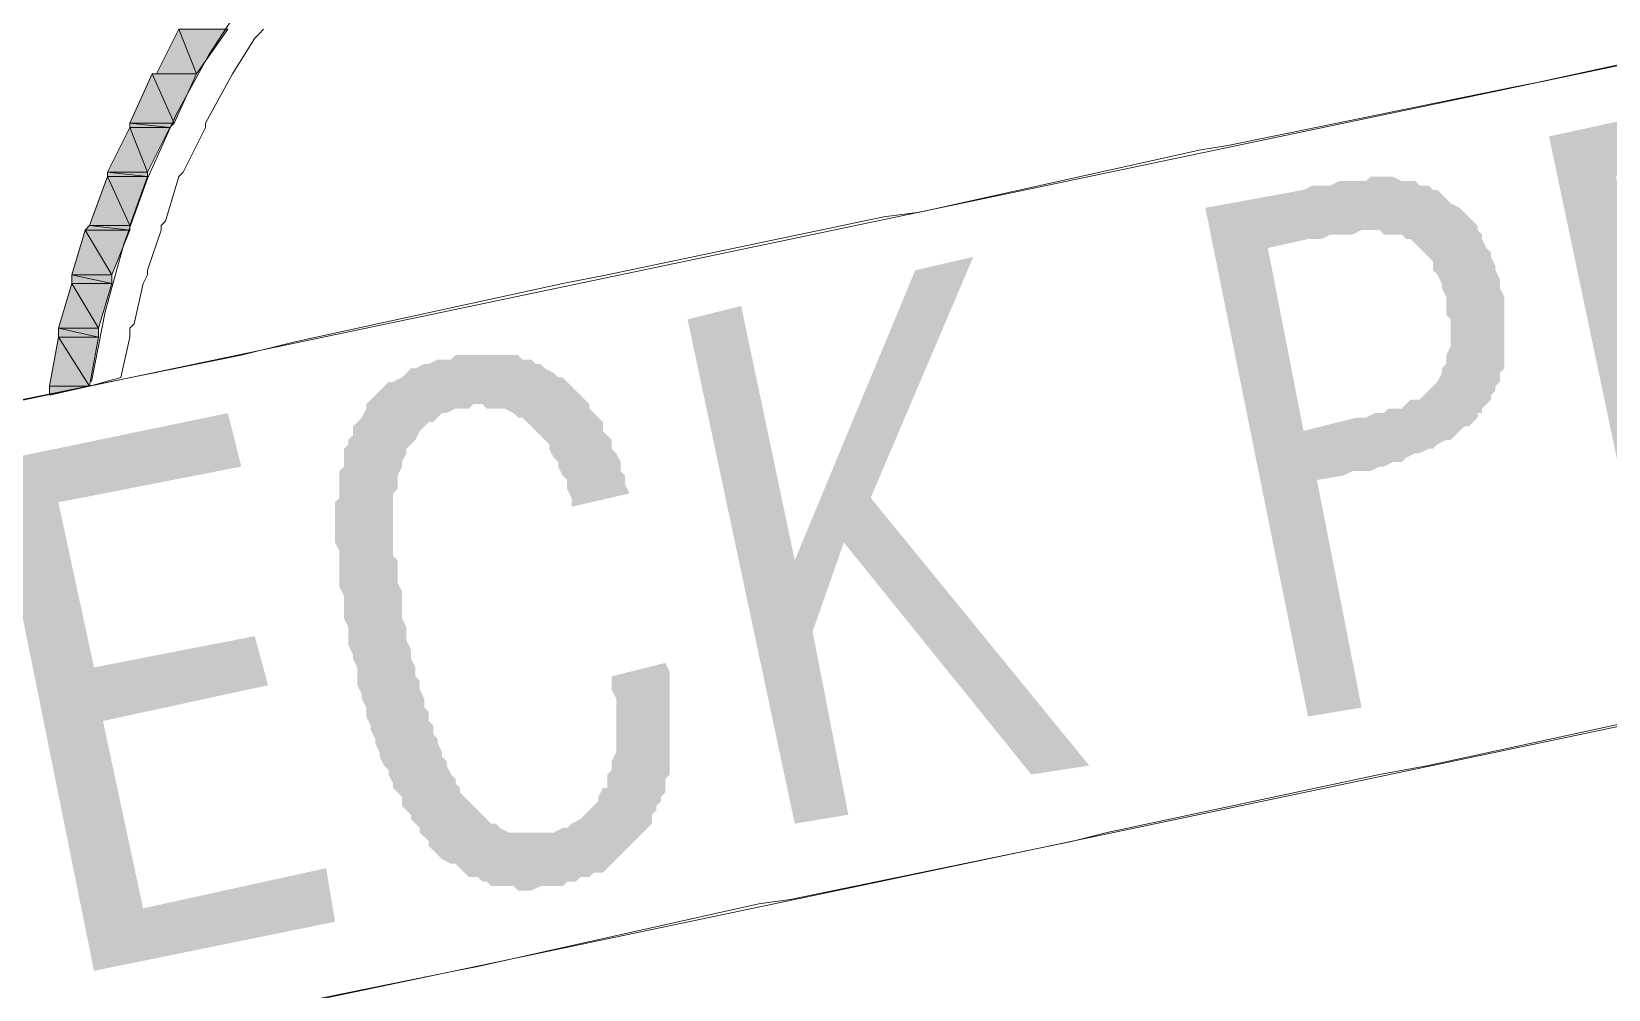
# Model space of a CAD drawing. Header units: millimetres. Extents: x 29 to 95071, y 20 to 67221.
# Drawn here: x 88989 to 90740, y 12623 to 13687 of the extents above; entities that cross this region are included whole.
import ezdxf

# ---------------------------------------------------------------- set-up
doc = ezdxf.new("R2010")
doc.units = ezdxf.units.MM

msp = doc.modelspace()

# ---------------------------------------------------------------- hatches: boundary and pattern name
h = msp.add_hatch(color=7)
h.paths.add_polyline_path([(89207.2, 13689.9), (89152.7, 13689.9), (89172.5, 13640.3)])
h.paths.add_polyline_path([(89152.7, 13689.9), (89172.5, 13640.3), (89127.9, 13640.3)])
h = msp.add_hatch(color=7)
h.paths.add_polyline_path([(89172.5, 13640.3), (89123, 13640.3), (89147.7, 13585.8)])
h.paths.add_polyline_path([(89123, 13640.3), (89147.7, 13585.8), (89098.2, 13585.8)])
h = msp.add_hatch(color=7)
h.paths.add_polyline_path([(89172.5, 13640.3), (89127.9, 13640.3)])
h.paths.add_polyline_path([(89127.9, 13640.3), (89172.5, 13640.3), (89123, 13640.3)])
h = msp.add_hatch(color=7)
h.paths.add_polyline_path([(90793.3, 13005.9), (90674.4, 13570.9), (90788.4, 13595.7), (90798.3, 13595.7), (90808.2, 13595.7), (90818.1, 13600.7), (90823, 13600.7), (90833, 13600.7), (90842.9, 13600.7), (90847.8, 13600.7), (90857.7, 13600.7), (90862.7, 13600.7), (90872.6, 13600.7), (90877.6, 13600.7), (90887.5, 13600.7), (90892.4, 13600.7), (90897.4, 13595.7), (90907.3, 13595.7), (90912.3, 13595.7), (90917.2, 13590.8), (90922.2, 13590.8), (90927.1, 13590.8), (90932.1, 13585.8), (90937, 13585.8), (90942, 13580.9), (90947, 13575.9), (90956.9, 13570.9), (90961.8, 13566), (90961.8, 13561), (90966.8, 13556.1), (90971.7, 13551.1), (90976.7, 13546.2), (90981.7, 13541.2), (90981.7, 13531.3), (90986.6, 13526.3), (90991.6, 13521.4), (90991.6, 13511.5), (90996.5, 13501.6), (90996.5, 13496.6), (91001.5, 13486.7), (91001.5, 13476.8), (91001.5, 13471.8), (91001.5, 13461.9), (91006.4, 13452), (91006.4, 13447), (91006.4, 13437.1), (91006.4, 13432.2), (91001.5, 13422.2), (91001.5, 13417.3), (91001.5, 13412.3), (91001.5, 13402.4), (90996.5, 13397.5), (90996.5, 13392.5), (90991.6, 13387.6), (90991.6, 13377.6), (90986.6, 13372.7), (90981.7, 13367.7), (90976.7, 13362.8), (90971.7, 13357.8), (90966.8, 13352.9), (90961.8, 13347.9), (90956.9, 13342.9), (90951.9, 13338), (90947, 13338), (90951.9, 13338), (90961.8, 13338), (90966.8, 13333), (90976.7, 13333), (90981.7, 13328.1), (90986.6, 13328.1), (90991.6, 13323.1), (91001.5, 13318.2), (91001.5, 13313.2), (91006.4, 13308.2), (91011.4, 13303.3), (91016.4, 13298.3), (91016.4, 13293.4), (91021.3, 13288.4), (91026.3, 13283.5), (91026.3, 13273.6), (91031.2, 13268.6), (91036.2, 13258.7), (91036.2, 13253.7), (91041.1, 13243.8), (91041.1, 13233.9), (91041.1, 13228.9), (91046.1, 13224), (91046.1, 13219), (91046.1, 13214.1), (91051, 13204.2), (91051, 13194.2), (91056, 13189.3), (91056, 13184.3), (91056, 13174.4), (91061, 13164.5), (91065.9, 13154.6), (91065.9, 13144.7), (91070.9, 13134.8), (91070.9, 13129.8), (91075.8, 13119.9), (91075.8, 13114.9), (91080.8, 13110), (91085.7, 13100.1), (91085.7, 13095.1), (91090.7, 13090.2), (91095.7, 13085.2), (91095.7, 13080.2), (91100.6, 13075.3), (91105.6, 13075.3), (91105.6, 13070.3), (91041.1, 13060.4), (91036.2, 13065.4), (91031.2, 13065.4), (91031.2, 13070.3), (91026.3, 13075.3), (91026.3, 13080.2), (91021.3, 13090.2), (91021.3, 13095.1), (91016.4, 13105), (91011.4, 13110), (91011.4, 13119.9), (91006.4, 13129.8), (91006.4, 13139.7), (91001.5, 13149.6), (90996.5, 13159.6), (90996.5, 13169.5), (90996.5, 13179.4), (90991.6, 13184.3), (90991.6, 13194.2), (90991.6, 13199.2), (90986.6, 13209.1), (90981.7, 13219), (90981.7, 13228.9), (90976.7, 13233.9), (90976.7, 13243.8), (90971.7, 13248.8), (90966.8, 13258.7), (90966.8, 13263.6), (90961.8, 13268.6), (90956.9, 13273.6), (90956.9, 13278.5), (90951.9, 13283.5), (90947, 13283.5), (90942, 13288.4), (90937, 13288.4), (90932.1, 13293.4), (90927.1, 13293.4), (90917.2, 13293.4), (90912.3, 13293.4), (90902.4, 13293.4), (90897.4, 13293.4), (90887.5, 13293.4), (90877.6, 13293.4), (90798.3, 13273.6), (90852.8, 13020.8)])
h.paths.add_polyline_path([(90788.4, 13328.1), (90828, 13338), (90837.9, 13338), (90847.8, 13342.9), (90852.8, 13342.9), (90862.7, 13347.9), (90872.6, 13347.9), (90877.6, 13352.9), (90887.5, 13357.8), (90892.4, 13357.8), (90897.4, 13362.8), (90907.3, 13367.7), (90912.3, 13367.7), (90917.2, 13372.7), (90917.2, 13377.6), (90922.2, 13382.6), (90927.1, 13382.6), (90932.1, 13387.6), (90932.1, 13392.5), (90937, 13402.4), (90937, 13407.4), (90942, 13412.3), (90942, 13417.3), (90942, 13427.2), (90942, 13432.2), (90942, 13442.1), (90942, 13452), (90942, 13456.9), (90942, 13466.9), (90937, 13476.8), (90937, 13486.7), (90932.1, 13491.6), (90927.1, 13501.6), (90927.1, 13506.5), (90922.2, 13511.5), (90917.2, 13516.4), (90912.3, 13521.4), (90907.3, 13526.3), (90902.4, 13531.3), (90897.4, 13536.2), (90892.4, 13536.2), (90887.5, 13541.2), (90877.6, 13541.2), (90872.6, 13541.2), (90867.7, 13541.2), (90857.7, 13546.2), (90852.8, 13546.2), (90842.9, 13546.2), (90837.9, 13541.2), (90828, 13541.2), (90818.1, 13541.2), (90813.1, 13541.2), (90803.2, 13536.2), (90798.3, 13536.2), (90748.7, 13526.3)])
h = msp.add_hatch(color=7)
h.paths.add_polyline_path([(89142.8, 13580.9), (89098.2, 13580.9), (89118, 13531.3)])
h.paths.add_polyline_path([(89098.2, 13580.9), (89118, 13531.3), (89073.4, 13531.3)])
h = msp.add_hatch(color=7)
h.paths.add_polyline_path([(89147.7, 13585.8), (89098.2, 13585.8), (89142.8, 13580.9)])
h.paths.add_polyline_path([(89098.2, 13585.8), (89142.8, 13580.9), (89098.2, 13580.9)])
h = msp.add_hatch(color=7)
h.paths.add_polyline_path([(89118, 13526.3), (89073.4, 13526.3), (89098.2, 13471.8)])
h.paths.add_polyline_path([(89073.4, 13526.3), (89098.2, 13471.8), (89053.6, 13471.8)])
h = msp.add_hatch(color=7)
h.paths.add_polyline_path([(89118, 13531.3), (89073.4, 13531.3), (89118, 13526.3)])
h.paths.add_polyline_path([(89073.4, 13531.3), (89118, 13526.3), (89073.4, 13526.3)])
h = msp.add_hatch(color=7)
h.paths.add_polyline_path([(90406.7, 12926.6), (90292.7, 13491.6), (90401.7, 13511.5), (90411.7, 13516.4), (90421.6, 13516.4), (90431.5, 13516.4), (90441.4, 13521.4), (90446.3, 13521.4), (90456.3, 13521.4), (90461.2, 13521.4), (90471.1, 13521.4), (90476.1, 13526.3), (90481, 13526.3), (90491, 13526.3), (90495.9, 13526.3), (90500.9, 13526.3), (90510.8, 13521.4), (90515.7, 13521.4), (90525.7, 13521.4), (90530.6, 13516.4), (90540.5, 13516.4), (90545.5, 13511.5), (90550.4, 13511.5), (90555.4, 13506.5), (90560.3, 13501.6), (90565.3, 13496.6), (90575.2, 13491.6), (90580.2, 13486.7), (90585.1, 13481.7), (90590.1, 13476.8), (90595, 13471.8), (90595, 13466.9), (90600, 13461.9), (90600, 13456.9), (90605, 13447), (90609.9, 13442.1), (90609.9, 13437.1), (90614.9, 13427.2), (90614.9, 13422.2), (90619.8, 13412.3), (90619.8, 13402.4), (90624.8, 13392.5), (90624.8, 13382.6), (90624.8, 13372.7), (90624.8, 13367.7), (90624.8, 13357.8), (90624.8, 13347.9), (90624.8, 13342.9), (90624.8, 13333), (90624.8, 13328.1), (90624.8, 13318.2), (90624.8, 13313.2), (90619.8, 13308.2), (90619.8, 13298.3), (90614.9, 13293.4), (90614.9, 13288.4), (90609.9, 13283.5), (90609.9, 13278.5), (90605, 13273.6), (90600, 13268.6), (90600, 13263.6), (90595, 13263.6), (90595, 13258.7), (90590.1, 13253.7), (90585.1, 13248.8), (90580.2, 13248.8), (90575.2, 13243.8), (90570.3, 13238.9), (90565.3, 13233.9), (90560.3, 13233.9), (90550.4, 13228.9), (90545.5, 13224), (90540.5, 13224), (90530.6, 13219), (90525.7, 13219), (90515.7, 13214.1), (90510.8, 13209.1), (90500.9, 13209.1), (90491, 13204.2), (90486, 13204.2), (90476.1, 13199.2), (90466.2, 13199.2), (90456.3, 13199.2), (90446.3, 13194.2), (90416.6, 13189.3), (90466.2, 12936.5)])
h.paths.add_polyline_path([(90401.7, 13243.8), (90461.2, 13258.7), (90471.1, 13258.7), (90481, 13263.6), (90491, 13263.6), (90495.9, 13268.6), (90500.9, 13268.6), (90510.8, 13268.6), (90515.7, 13273.6), (90520.7, 13278.5), (90530.6, 13278.5), (90535.6, 13283.5), (90540.5, 13288.4), (90545.5, 13293.4), (90550.4, 13298.3), (90555.4, 13308.2), (90555.4, 13313.2), (90560.3, 13318.2), (90560.3, 13328.1), (90565.3, 13338), (90565.3, 13342.9), (90565.3, 13352.9), (90565.3, 13357.8), (90565.3, 13367.7), (90560.3, 13372.7), (90560.3, 13382.6), (90560.3, 13392.5), (90555.4, 13402.4), (90555.4, 13407.4), (90550.4, 13417.3), (90545.5, 13422.2), (90545.5, 13432.2), (90540.5, 13437.1), (90535.6, 13442.1), (90530.6, 13447), (90525.7, 13452), (90520.7, 13456.9), (90515.7, 13456.9), (90510.8, 13461.9), (90505.8, 13461.9), (90500.9, 13461.9), (90491, 13461.9), (90486, 13466.9), (90481, 13466.9), (90471.1, 13466.9), (90466.2, 13466.9), (90456.3, 13461.9), (90446.3, 13461.9), (90436.4, 13461.9), (90431.5, 13461.9), (90421.6, 13456.9), (90406.7, 13456.9), (90362.1, 13447)])
h = msp.add_hatch(color=7)
h.paths.add_polyline_path([(89098.2, 13471.8), (89053.6, 13471.8), (89098.2, 13466.9)])
h.paths.add_polyline_path([(89053.6, 13471.8), (89098.2, 13466.9), (89048.6, 13466.9)])
h = msp.add_hatch(color=7)
h.paths.add_polyline_path([(89098.2, 13466.9), (89048.6, 13466.9), (89078.3, 13417.3)])
h.paths.add_polyline_path([(89048.6, 13466.9), (89078.3, 13417.3), (89033.7, 13417.3)])
h = msp.add_hatch(color=7)
h.dxf.hatch_style = 2
h.paths.add_polyline_path([(89836.7, 12807.6), (89717.7, 13367.7), (89777.2, 13382.6), (89836.7, 13100.1), (89970.5, 13422.2), (90035, 13437.1), (89921, 13169.5), (90163.8, 12872.1), (90099.4, 12862.2), (89891.2, 13119.9), (89856.5, 13020.8), (89896.2, 12817.5)])
h = msp.add_hatch(color=7)
h.paths.add_polyline_path([(89078.3, 13417.3), (89033.7, 13417.3), (89078.3, 13407.4)])
h.paths.add_polyline_path([(89033.7, 13417.3), (89078.3, 13407.4), (89033.7, 13407.4)])
h = msp.add_hatch(color=7)
h.paths.add_polyline_path([(89078.3, 13407.4), (89033.7, 13407.4), (89063.5, 13357.8)])
h.paths.add_polyline_path([(89033.7, 13407.4), (89063.5, 13357.8), (89018.9, 13357.8)])
h = msp.add_hatch(color=7)
h.paths.add_polyline_path([(89018.9, 13347.9), (89009, 13293.4), (89053.6, 13293.4)])
h.paths.add_polyline_path([(89009, 13293.4), (89053.6, 13293.4), (89009, 13283.5)])
h = msp.add_hatch(color=7)
h.paths.add_polyline_path([(89063.5, 13357.8), (89018.9, 13357.8), (89063.5, 13347.9)])
h.paths.add_polyline_path([(89018.9, 13357.8), (89063.5, 13347.9), (89018.9, 13347.9)])
h = msp.add_hatch(color=7)
h.dxf.hatch_style = 2
h.paths.add_polyline_path([(89018.9, 13347.9), (89063.5, 13347.9), (89053.6, 13293.4)])
h = msp.add_hatch(color=7)
h.dxf.hatch_style = 2
h.paths.add_polyline_path([(89693, 12986.1), (89697.9, 12976.2), (89697.9, 12966.2), (89697.9, 12956.3), (89697.9, 12946.4), (89697.9, 12941.5), (89697.9, 12931.5), (89697.9, 12921.6), (89697.9, 12916.7), (89697.9, 12906.8), (89697.9, 12896.9), (89697.9, 12891.9), (89697.9, 12882), (89697.9, 12877), (89697.9, 12872.1), (89697.9, 12862.2), (89693, 12857.2), (89693, 12852.2), (89693, 12842.3), (89688, 12837.4), (89688, 12832.4), (89683, 12827.5), (89683, 12822.5), (89678.1, 12817.5), (89678.1, 12807.6), (89673.1, 12802.7), (89668.2, 12797.7), (89663.2, 12792.8), (89658.3, 12787.8), (89653.3, 12782.9), (89648.3, 12777.9), (89643.4, 12772.9), (89638.4, 12768), (89633.5, 12763), (89628.5, 12758.1), (89623.6, 12753.1), (89613.7, 12753.1), (89608.7, 12748.2), (89598.8, 12748.2), (89593.8, 12743.2), (89583.9, 12743.2), (89579, 12738.2), (89574, 12738.2), (89569, 12738.2), (89559.1, 12738.2), (89554.2, 12738.2), (89544.3, 12733.3), (89539.3, 12733.3), (89529.4, 12733.3), (89524.4, 12738.2), (89514.5, 12738.2), (89509.6, 12738.2), (89499.6, 12738.2), (89494.7, 12743.2), (89489.7, 12743.2), (89484.8, 12748.2), (89474.9, 12748.2), (89469.9, 12753.1), (89465, 12758.1), (89460, 12763), (89455, 12763), (89445.1, 12768), (89440.2, 12772.9), (89435.2, 12777.9), (89430.3, 12782.9), (89430.3, 12787.8), (89425.3, 12792.8), (89420.3, 12797.7), (89420.3, 12802.7), (89415.4, 12807.6), (89410.4, 12812.6), (89410.4, 12817.5), (89405.5, 12822.5), (89400.5, 12827.5), (89400.5, 12837.4), (89395.6, 12842.3), (89390.6, 12847.3), (89390.6, 12852.2), (89385.6, 12862.2), (89385.6, 12867.1), (89380.7, 12872.1), (89375.7, 12882), (89375.7, 12886.9), (89370.8, 12896.9), (89370.8, 12901.8), (89365.8, 12911.7), (89365.8, 12916.7), (89360.9, 12926.6), (89360.9, 12936.5), (89355.9, 12946.4), (89355.9, 12951.4), (89351, 12961.3), (89351, 12971.2), (89351, 12981.1), (89346, 12991), (89346, 12996), (89341, 13005.9), (89341, 13015.8), (89341, 13025.7), (89336.1, 13035.6), (89336.1, 13045.5), (89336.1, 13055.5), (89336.1, 13060.4), (89331.1, 13070.3), (89331.1, 13080.2), (89331.1, 13085.2), (89331.1, 13095.1), (89331.1, 13105), (89331.1, 13110), (89326.2, 13119.9), (89326.2, 13124.9), (89326.2, 13134.8), (89326.2, 13139.7), (89326.2, 13149.6), (89326.2, 13154.6), (89326.2, 13164.5), (89331.1, 13169.5), (89331.1, 13174.4), (89331.1, 13184.3), (89331.1, 13189.3), (89331.1, 13194.2), (89331.1, 13199.2), (89336.1, 13204.2), (89336.1, 13214.1), (89336.1, 13219), (89336.1, 13224), (89341, 13228.9), (89341, 13233.9), (89346, 13238.9), (89346, 13248.8), (89351, 13253.7), (89355.9, 13258.7), (89360.9, 13268.6), (89360.9, 13273.6), (89365.8, 13278.5), (89370.8, 13283.5), (89375.7, 13288.4), (89380.7, 13293.4), (89385.6, 13298.3), (89390.6, 13298.3), (89400.5, 13303.3), (89405.5, 13308.2), (89410.4, 13313.2), (89415.4, 13313.2), (89425.3, 13318.2), (89430.3, 13318.2), (89440.2, 13323.1), (89445.1, 13323.1), (89455, 13323.1), (89460, 13328.1), (89469.9, 13328.1), (89474.9, 13328.1), (89484.8, 13328.1), (89494.7, 13328.1), (89499.6, 13328.1), (89509.6, 13328.1), (89514.5, 13328.1), (89519.5, 13328.1), (89529.4, 13328.1), (89534.3, 13323.1), (89544.3, 13323.1), (89549.2, 13318.2), (89554.2, 13318.2), (89559.1, 13313.2), (89569, 13308.2), (89574, 13303.3), (89579, 13303.3), (89583.9, 13298.3), (89588.9, 13293.4), (89593.8, 13288.4), (89598.8, 13283.5), (89603.7, 13278.5), (89608.7, 13273.6), (89608.7, 13268.6), (89613.7, 13263.6), (89618.6, 13258.7), (89623.6, 13253.7), (89623.6, 13243.8), (89628.5, 13238.9), (89633.5, 13233.9), (89633.5, 13224), (89638.4, 13219), (89643.4, 13209.1), (89643.4, 13199.2), (89648.3, 13194.2), (89648.3, 13184.3), (89653.3, 13174.4), (89588.9, 13159.6), (89588.9, 13169.5), (89583.9, 13179.4), (89583.9, 13189.3), (89579, 13194.2), (89574, 13204.2), (89574, 13209.1), (89569, 13214.1), (89564.1, 13224), (89564.1, 13228.9), (89559.1, 13233.9), (89554.2, 13238.9), (89549.2, 13243.8), (89544.3, 13248.8), (89539.3, 13253.7), (89534.3, 13258.7), (89529.4, 13258.7), (89524.4, 13263.6), (89514.5, 13268.6), (89509.6, 13268.6), (89499.6, 13268.6), (89494.7, 13268.6), (89489.7, 13273.6), (89479.8, 13273.6), (89474.9, 13268.6), (89465, 13268.6), (89460, 13268.6), (89450.1, 13263.6), (89445.1, 13263.6), (89440.2, 13258.7), (89435.2, 13253.7), (89430.3, 13253.7), (89425.3, 13248.8), (89420.3, 13243.8), (89415.4, 13233.9), (89410.4, 13228.9), (89405.5, 13224), (89405.5, 13219), (89400.5, 13209.1), (89400.5, 13204.2), (89395.6, 13194.2), (89395.6, 13189.3), (89395.6, 13184.3), (89395.6, 13179.4), (89390.6, 13174.4), (89390.6, 13169.5), (89390.6, 13164.5), (89390.6, 13154.6), (89390.6, 13149.6), (89390.6, 13144.7), (89390.6, 13134.8), (89390.6, 13129.8), (89390.6, 13119.9), (89390.6, 13114.9), (89390.6, 13105), (89395.6, 13100.1), (89395.6, 13090.2), (89395.6, 13080.2), (89395.6, 13075.3), (89400.5, 13065.4), (89400.5, 13055.5), (89400.5, 13045.5), (89400.5, 13035.6), (89405.5, 13025.7), (89405.5, 13015.8), (89405.5, 13010.9), (89410.4, 13000.9), (89410.4, 12991), (89415.4, 12981.1), (89415.4, 12971.2), (89420.3, 12966.2), (89420.3, 12956.3), (89425.3, 12946.4), (89425.3, 12936.5), (89430.3, 12931.5), (89430.3, 12921.6), (89435.2, 12916.7), (89435.2, 12906.8), (89440.2, 12901.8), (89440.2, 12896.9), (89445.1, 12886.9), (89445.1, 12882), (89450.1, 12877), (89450.1, 12872.1), (89455, 12862.2), (89460, 12857.2), (89460, 12852.2), (89465, 12847.3), (89465, 12842.3), (89469.9, 12837.4), (89474.9, 12832.4), (89484.8, 12822.5), (89489.7, 12817.5), (89494.7, 12812.6), (89499.6, 12807.6), (89504.6, 12807.6), (89509.6, 12802.7), (89519.5, 12797.7), (89524.4, 12797.7), (89529.4, 12797.7), (89539.3, 12797.7), (89544.3, 12797.7), (89549.2, 12797.7), (89559.1, 12797.7), (89564.1, 12797.7), (89569, 12797.7), (89579, 12802.7), (89583.9, 12802.7), (89588.9, 12807.6), (89598.8, 12812.6), (89603.7, 12817.5), (89608.7, 12822.5), (89613.7, 12827.5), (89618.6, 12832.4), (89618.6, 12837.4), (89623.6, 12847.3), (89628.5, 12847.3), (89628.5, 12857.2), (89628.5, 12862.2), (89633.5, 12867.1), (89633.5, 12872.1), (89633.5, 12877), (89638.4, 12886.9), (89638.4, 12891.9), (89638.4, 12901.8), (89638.4, 12906.8), (89638.4, 12916.7), (89638.4, 12921.6), (89638.4, 12931.5), (89638.4, 12941.5), (89638.4, 12946.4), (89633.5, 12956.3), (89633.5, 12966.2), (89633.5, 12971.2)])
h = msp.add_hatch(color=7)
h.dxf.hatch_style = 2
h.paths.add_polyline_path([(89058.5, 12644.1), (88944.5, 13209.1), (89207.2, 13263.6), (89222.1, 13204.2), (89018.9, 13164.5), (89058.5, 12981.1), (89237, 13015.8), (89251.8, 12961.3), (89068.4, 12921.6), (89113, 12713.5), (89316.3, 12758.1), (89326.2, 12698.6)])

# ---------------------------------------------------------------- linework, layer by layer
at = {"color": 7, "lineweight": 0}
for points in [[(88106.9, 13095.1), (91863.9, 13883.2)], [(89227.3, 13725.6), (89186, 13661.6), (89149.4, 13594.4), (89117.9, 13524.2), (89091.7, 13451.4), (89070.9, 13376.1), (89055.7, 13298.6)], [(92007.7, 13179.4), (88255.6, 12391.3)]]:
    msp.add_lwpolyline(points, dxfattribs=at)
for points in [[(90976.7, 13699.8), (90659.5, 13630.4)], [(89152.7, 13689.9), (89172.5, 13640.3), (89127.9, 13640.3)], [(89207.2, 13689.9), (89152.7, 13689.9), (89172.5, 13640.3)], [(89237, 13680), (89212.2, 13640.3)], [(89241.9, 13684.9), (89237, 13680)], [(89246.9, 13689.9), (89241.9, 13684.9)], [(89123, 13640.3), (89147.7, 13585.8), (89098.2, 13585.8)], [(89127.9, 13640.3), (89172.5, 13640.3), (89123, 13640.3)], [(89172.5, 13640.3), (89123, 13640.3), (89147.7, 13585.8)], [(89172.5, 13640.3), (89127.9, 13640.3)], [(89212.2, 13640.3), (89182.4, 13585.8)], [(90634.7, 13625.5), (90317.5, 13561)], [(90659.5, 13630.4), (90634.7, 13625.5)], [(89098.2, 13580.9), (89118, 13531.3), (89073.4, 13531.3)], [(89147.7, 13585.8), (89098.2, 13585.8), (89142.8, 13580.9)], [(89098.2, 13585.8), (89142.8, 13580.9), (89098.2, 13580.9)], [(89142.8, 13580.9), (89098.2, 13580.9), (89118, 13531.3)], [(89182.4, 13580.9), (89157.6, 13531.3)], [(89182.4, 13585.8), (89182.4, 13580.9)], [(90287.7, 13556.1), (89975.5, 13486.7)], [(90317.5, 13561), (90287.7, 13556.1)], [(89073.4, 13526.3), (89098.2, 13471.8), (89053.6, 13471.8)], [(89118, 13531.3), (89073.4, 13531.3), (89118, 13526.3)], [(89073.4, 13531.3), (89118, 13526.3), (89073.4, 13526.3)], [(89118, 13526.3), (89073.4, 13526.3), (89098.2, 13471.8)], [(89152.7, 13526.3), (89137.8, 13476.8)], [(89157.6, 13531.3), (89152.7, 13526.3)], [(89975.5, 13486.7), (89935.8, 13481.7)], [(89053.6, 13471.8), (89098.2, 13466.9), (89048.6, 13466.9)], [(89098.2, 13471.8), (89053.6, 13471.8), (89098.2, 13466.9)], [(89137.8, 13476.8), (89132.9, 13471.8)], [(89132.9, 13471.8), (89132.9, 13466.9)], [(89935.8, 13481.7), (89628.5, 13417.3)], [(89048.6, 13466.9), (89078.3, 13417.3), (89033.7, 13417.3)], [(89098.2, 13466.9), (89048.6, 13466.9), (89078.3, 13417.3)], [(89132.9, 13466.9), (89118, 13422.2)], [(89078.3, 13417.3), (89033.7, 13417.3), (89078.3, 13407.4)], [(89033.7, 13417.3), (89078.3, 13407.4), (89033.7, 13407.4)], [(89118, 13417.3), (89113, 13407.4)], [(89118, 13422.2), (89118, 13417.3)], [(89628.5, 13417.3), (89579, 13407.4)], [(89033.7, 13407.4), (89063.5, 13357.8), (89018.9, 13357.8)], [(89078.3, 13407.4), (89033.7, 13407.4), (89063.5, 13357.8)], [(89113, 13407.4), (89103.1, 13362.8)], [(89579, 13407.4), (89281.6, 13342.9)], [(89103.1, 13362.8), (89098.2, 13357.8)], [(89018.9, 13347.9), (89009, 13293.4), (89053.6, 13293.4)], [(89063.5, 13357.8), (89018.9, 13357.8), (89063.5, 13347.9)], [(89018.9, 13357.8), (89063.5, 13347.9), (89018.9, 13347.9)], [(89018.9, 13347.9), (89063.5, 13347.9), (89053.6, 13293.4)], [(89098.2, 13347.9), (89088.3, 13303.3)], [(89098.2, 13357.8), (89098.2, 13347.9)], [(89222.1, 13328.1), (88929.6, 13268.6)], [(89281.6, 13342.9), (89222.1, 13328.1)], [(89009, 13293.4), (89053.6, 13293.4), (89009, 13283.5)], [(89088.3, 13303.3), (89053.6, 13293.4)], [(90837.9, 12936.5), (90540.5, 12872.1)], [(90540.5, 12872.1), (90486, 12862.2)], [(90486, 12862.2), (90183.7, 12797.7)], [(90144, 12787.8), (89831.7, 12723.4)], [(90183.7, 12797.7), (90144, 12787.8)], [(89797, 12718.4), (89484.8, 12649)], [(89831.7, 12723.4), (89797, 12718.4)], [(89460, 12644.1), (89142.8, 12579.6)], [(89484.8, 12649), (89460, 12644.1)]]:
    msp.add_lwpolyline(points, close=True, dxfattribs=at)

doc.saveas('drawing.dxf')
